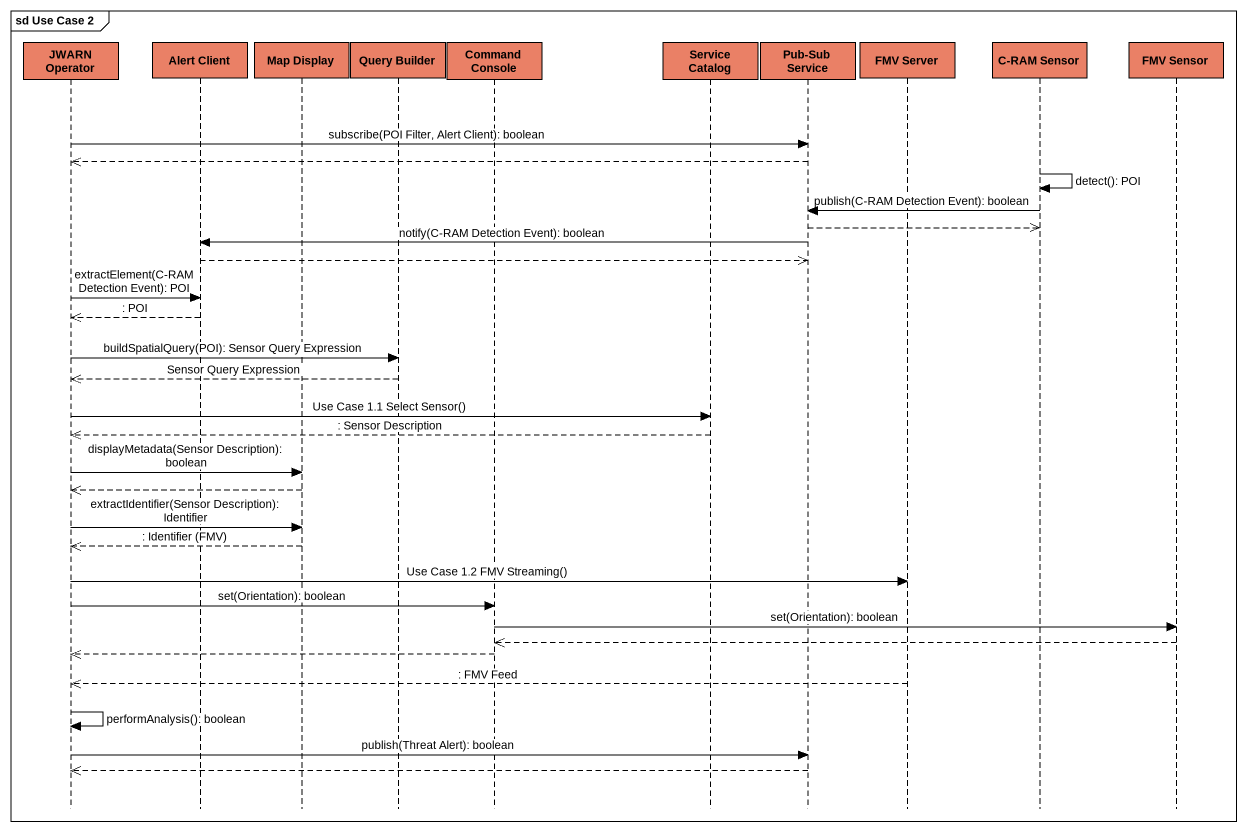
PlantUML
@startuml
mainframe sd Use Case 2
hide footbox
participant "JWARN Operator" as JWARN_Operator #EA8066
participant "Alert Client" as Alert_Client #EA8066
participant "Map Display" as Map_Display #EA8066
participant "Query Builder" as Query_Builder #EA8066
participant "Command Console" as Command_Console #EA8066
participant "Service Catalog" as Service_Catalog #EA8066
participant "Pub-Sub Service" as Pub_Sub_Service #EA8066
participant "FMV Server" as FMV_Server #EA8066
participant "C-RAM Sensor" as C_RAM_Sensor #EA8066
participant "FMV Sensor" as FMV_Sensor #EA8066

JWARN_Operator -> Pub_Sub_Service : subscribe(POI Filter, Alert Client): boolean
Pub_Sub_Service -->> JWARN_Operator
C_RAM_Sensor -> C_RAM_Sensor : detect(): POI
C_RAM_Sensor -> Pub_Sub_Service : publish(C-RAM Detection Event): boolean
Pub_Sub_Service -->> C_RAM_Sensor
Pub_Sub_Service -> Alert_Client : notify(C-RAM Detection Event): boolean
Alert_Client -->> Pub_Sub_Service
JWARN_Operator -> Alert_Client : extractElement(C-RAM Detection Event): POI
Alert_Client -->> JWARN_Operator : : POI
JWARN_Operator -> Query_Builder : buildSpatialQuery(POI): Sensor Query Expression
Query_Builder -->> JWARN_Operator : Sensor Query Expression
JWARN_Operator -> Service_Catalog : Use Case 1.1 Select Sensor()
Service_Catalog -->> JWARN_Operator : : Sensor Description
JWARN_Operator -> Map_Display : displayMetadata(Sensor Description): boolean
Map_Display -->> JWARN_Operator
JWARN_Operator -> Map_Display : extractIdentifier(Sensor Description): Identifier
Map_Display -->> JWARN_Operator : : Identifier (FMV)
JWARN_Operator -> FMV_Server : Use Case 1.2 FMV Streaming()
JWARN_Operator -> Command_Console : set(Orientation): boolean
Command_Console -> FMV_Sensor : set(Orientation): boolean
FMV_Sensor -->> Command_Console
Command_Console -->> JWARN_Operator
FMV_Server -->> JWARN_Operator : : FMV Feed
JWARN_Operator -> JWARN_Operator : performAnalysis(): boolean
JWARN_Operator -> Pub_Sub_Service : publish(Threat Alert): boolean
Pub_Sub_Service -->> JWARN_Operator
@enduml
